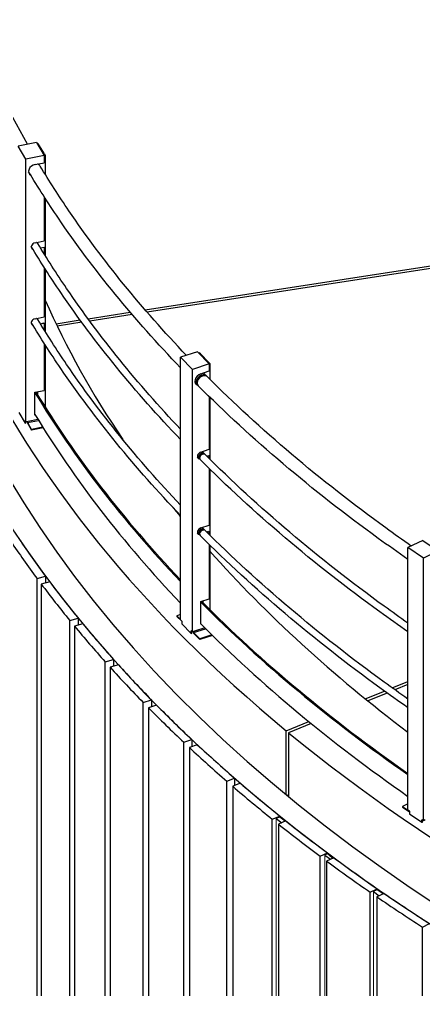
# Model space of a CAD drawing. Header units: millimetres. Extents: x 0 to 89100, y 0 to 63000.
# Drawn here: x 62527 to 63666, y 54623 to 57363 of the extents above; entities that cross this region are included whole.
import ezdxf

# ---------------------------------------------------------------- set-up
doc = ezdxf.new("R2010")
doc.units = ezdxf.units.MM
doc.header["$LTSCALE"] = 150
doc.layers.add('Visible', color=7, linetype='Continuous', lineweight=25)
doc.layers.add('Visible Narrow', color=7, linetype='Continuous', lineweight=18)

msp = doc.modelspace()

# ---------------------------------------------------------------- linework, layer by layer
at = {"layer": 'Visible'}
for p, q in [((62881.17, 56542.5), (67975.12, 57330.53)), ((67978.23, 57323.84), (62886.64, 56536.17)), ((62574.87, 57015.27), (62523.07, 57005.03)), ((62574.87, 57015.27), (62596.74, 56978.4)), ((62577.06, 57011.58), (62579.63, 57012.08)), ((62577.79, 57010.35), (62578.23, 57010.43)), ((62578.23, 57009.6), (62578.23, 57010.43)), ((62579.69, 57007.98), (62578.23, 57010.43)), ((62581.82, 57008.4), (62579.63, 57012.08)), ((62579.69, 57007.98), (62594.76, 56982.58)), ((62596.88, 56983), (62581.82, 57008.4)), ((62544.94, 56968.16), (62523.07, 57005.03)), ((62594.76, 56982.58), (62596.21, 56980.12)), ((62595.77, 56980.03), (62596.21, 56980.12)), ((62596.88, 56983), (62599.07, 56979.31)), ((62596.74, 56978.4), (62544.94, 56968.16)), ((62544.94, 56226.57), (62544.94, 56968.16)), ((62570.84, 56953.07), (62596.74, 56958.19)), ((62596.5, 56978.8), (62599.07, 56979.31)), ((62596.74, 56978.4), (62596.74, 56958.19)), ((62599.07, 56979.31), (62599.07, 56925.81)), ((62556.24, 56925.14), (62557.21, 56924.84)), ((62596.74, 56861.53), (62596.74, 56737.12)), ((62599.07, 56857.91), (62599.07, 56696.25)), ((62570.84, 56732), (62596.74, 56737.12)), ((62561.39, 56717.06), (62561.75, 56716.94)), ((62561.75, 56716.94), (62562.02, 56716.48)), ((62585.7, 56717.94), (62596.01, 56719.98)), ((62596.74, 56718.75), (62586.45, 56716.72)), ((62596.01, 56719.98), (62596.74, 56718.75)), ((62596.74, 56718.75), (62596.74, 56700)), ((62596.74, 56662.09), (62596.74, 56522.79)), ((62599.07, 56658.44), (62599.07, 56481.92)), ((62570.84, 56517.67), (62596.74, 56522.79)), ((62629.81, 56503.61), (62697.63, 56514.1)), ((62720.07, 56517.57), (62839.07, 56535.98)), ((62844.47, 56529.65), (62724.8, 56511.13)), ((62561.42, 56502.7), (62562.15, 56502.48)), ((62585.7, 56503.61), (62596.01, 56505.65)), ((62596.74, 56504.42), (62586.45, 56502.39)), ((62596.01, 56505.65), (62596.74, 56504.42)), ((62596.74, 56504.42), (62596.74, 56485.67)), ((62702.33, 56507.66), (62633.02, 56496.94)), ((62596.74, 56447.76), (62596.74, 56315.2)), ((62599.07, 56444.1), (62599.07, 56268.43)), ((63028.82, 56424.17), (62981.19, 56408.58)), ((63014.49, 56374.68), (62981.19, 56408.58)), ((62981.19, 55666.99), (62981.19, 56408.58)), ((63028.82, 56424.17), (63062.12, 56390.27)), ((63032.03, 56420.9), (63033.93, 56421.52)), ((63037.26, 56418.13), (63033.93, 56421.52)), ((63060.2, 56394.78), (63037.26, 56418.13)), ((63062.12, 56390.27), (63014.49, 56374.68)), ((63060.2, 56394.78), (63063.53, 56391.39)), ((63061.63, 56390.77), (63063.53, 56391.39)), ((63062.12, 56390.27), (63062.12, 56370.07)), ((63063.53, 56391.39), (63063.53, 56346.85)), ((63014.49, 55633.1), (63014.49, 56374.68)), ((63038.31, 56362.27), (63062.12, 56370.07)), ((63045.28, 56357.19), (63045.77, 56357.19)), ((63024.84, 56332.52), (63025.56, 56332.37)), ((63027.56, 56339.5), (63027.55, 56339.01)), ((62570.48, 56310.01), (62596.74, 56315.2)), ((62570.48, 56245.71), (62570.48, 56310.01)), ((62577.06, 56304.13), (62577.06, 56311.31)), ((62577.78, 56311.45), (62577.78, 56302.93)), ((63062.12, 56297.36), (63062.12, 56149)), ((63063.53, 56295.98), (63063.53, 56121.2)), ((62525.26, 56252.41), (62542.75, 56222.91)), ((62570.48, 56247.08), (62570.54, 56247.09)), ((62571.28, 56245.87), (62570.48, 56245.71)), ((62544.94, 56226.57), (62542.75, 56230.26)), ((62542.75, 56222.91), (62542.75, 56230.26)), ((62542.75, 56222.91), (62544.88, 56223.33)), ((62544.88, 56223.33), (62544.88, 56226.67)), ((62551.33, 56227.84), (62544.94, 56226.57)), ((62548.67, 56227.31), (62548.67, 56223.63)), ((62548.67, 56223.63), (62550.86, 56219.94)), ((62549.4, 56224.23), (62580.68, 56230.42)), ((62549.4, 56227.46), (62549.4, 56224.23)), ((62549.4, 56224.23), (62550.86, 56221.78)), ((62560.82, 56204.98), (62550.86, 56221.78)), ((62550.86, 56219.94), (62560.82, 56203.14)), ((62578.92, 56233.29), (62551.33, 56227.84)), ((62592.54, 56211.25), (62560.82, 56204.98)), ((62593.56, 56209.62), (62560.82, 56203.14)), ((62560.82, 56204.98), (62560.82, 56203.14)), ((63038.31, 56141.2), (63062.12, 56149)), ((63043.85, 56136.32), (63044.75, 56136.21)), ((63054.92, 56129.76), (63061.01, 56131.76)), ((63062.12, 56130.63), (63056.05, 56128.64)), ((63061.01, 56131.76), (63062.12, 56130.63)), ((63062.12, 56130.63), (63062.12, 56122.6)), ((63034.1, 56126.59), (63034.2, 56125.69)), ((63062.12, 56094.26), (63062.12, 55934.67)), ((63063.53, 56092.87), (63063.53, 55906.87)), ((63034.1, 55912.26), (63034.2, 55911.36)), ((63038.31, 55926.87), (63062.12, 55934.67)), ((63043.85, 55921.99), (63044.75, 55921.88)), ((63054.92, 55915.43), (63061.01, 55917.43)), ((63062.12, 55916.3), (63056.05, 55914.31)), ((63061.01, 55917.43), (63062.12, 55916.3)), ((63062.12, 55916.3), (63062.12, 55908.27)), ((63664.29, 55891.75), (63622.48, 55871.34)), ((63664.29, 55891.75), (63707.87, 55861.99)), ((63062.12, 55879.93), (63062.12, 55727.07)), ((63063.53, 55878.54), (63063.53, 55695.94)), ((63666.07, 55841.58), (63622.48, 55871.34)), ((63622.48, 55129.75), (63622.48, 55871.34)), ((63707.87, 55861.99), (63666.07, 55841.58)), ((63666.07, 55100), (63666.07, 55841.58)), ((62576.25, 55784.34), (62600.36, 55790.34)), ((62576.25, 52192.78), (62576.25, 55784.34)), ((62612.22, 55774.43), (62588.11, 55768.43)), ((62600.36, 55790.34), (62600.36, 55771.48)), ((62588.11, 55768.43), (62588.11, 52176.87)), ((63037.98, 55719.17), (63062.12, 55727.07)), ((63042.85, 55716.54), (63042.85, 55720.76)), ((63043.96, 55721.13), (63043.96, 55715.43)), ((63037.98, 55654.87), (63037.98, 55719.17)), ((62668.73, 55665.5), (62692.45, 55671.99)), ((62668.73, 52073.94), (62668.73, 55665.5)), ((62692.45, 55671.99), (62692.45, 55652.82)), ((62981.19, 55682.39), (62970.87, 55679.01)), ((62970.87, 55679.01), (62981.19, 55668.5)), ((62970.87, 55679.01), (62970.87, 55677.17)), ((62970.87, 55677.17), (62984.52, 55663.28)), ((62984.52, 55663.6), (62981.19, 55666.99)), ((62705.31, 55656.34), (62681.59, 55649.85)), ((62681.59, 55649.85), (62681.59, 52058.29)), ((62984.52, 55663.6), (62984.52, 55656.26)), ((62984.52, 55656.26), (63011.16, 55629.14)), ((63017.86, 55631.18), (63051.6, 55642.23)), ((63049.32, 55644.5), (63020.37, 55635.02)), ((63038.71, 55655.11), (63037.98, 55654.87)), ((63014.49, 55633.1), (63011.16, 55636.49)), ((63011.16, 55629.14), (63011.16, 55636.49)), ((63011.16, 55629.14), (63013.12, 55629.78)), ((63013.12, 55629.78), (63013.12, 55634.49)), ((63020.37, 55635.02), (63014.49, 55633.1)), ((63016.75, 55633.84), (63016.75, 55630.47)), ((63016.75, 55630.47), (63020.08, 55627.08)), ((63017.86, 55634.2), (63017.86, 55631.18)), ((63017.86, 55631.18), (63020.08, 55628.92)), ((63035.25, 55613.47), (63020.08, 55628.92)), ((63020.08, 55627.08), (63035.25, 55611.64)), ((63069.38, 55624.65), (63035.25, 55613.47)), ((63070.79, 55623.27), (63035.25, 55611.64)), ((63035.25, 55613.47), (63035.25, 55611.64)), ((62768.63, 55548.67), (62791.92, 55555.66)), ((62791.92, 55555.66), (62791.92, 55536.14)), ((62768.63, 51957.11), (62768.63, 55548.67)), ((62805.76, 55540.29), (62782.46, 55533.3)), ((62782.46, 55533.3), (62782.46, 51941.74)), ((63578.06, 55475.14), (63622.48, 55493.09)), ((63622.48, 55484.64), (63585.61, 55469.73)), ((63502.13, 55444.44), (63555.94, 55466.19)), ((63563.47, 55460.78), (63509.09, 55438.8)), ((62875.81, 55434.02), (62898.65, 55441.49)), ((62875.81, 51842.45), (62875.81, 55434.02)), ((62913.44, 55426.42), (62890.6, 55418.95)), ((62890.6, 55418.95), (62890.6, 51827.38)), ((62898.65, 55441.49), (62898.65, 55421.58)), ((63279.01, 55354.24), (63342.87, 55380.06)), ((63349.81, 55374.4), (63285.89, 55348.57)), ((63279.01, 55173.59), (63279.01, 55354.24)), ((63285.89, 55348.57), (63285.89, 55167.92)), ((62990.13, 55321.69), (63012.48, 55329.63)), ((62990.13, 51730.12), (62990.13, 55321.69)), ((63028.21, 55314.88), (63005.85, 55306.94)), ((63012.48, 55329.63), (63012.48, 55309.29)), ((63005.85, 55306.94), (63005.85, 51715.37)), ((63111.44, 55211.82), (63133.28, 55220.23)), ((63111.44, 51620.26), (63111.44, 55211.82)), ((63149.92, 55205.82), (63128.08, 55197.41)), ((63133.28, 55220.23), (63133.28, 55199.41)), ((63128.08, 55197.41), (63128.08, 51605.85)), ((63285.89, 55173.31), (63281.5, 55171.54)), ((63622.48, 55148.06), (63606.72, 55140.37)), ((63606.72, 55140.37), (63626.58, 55126.81)), ((63606.72, 55140.37), (63606.72, 55138.53)), ((63606.72, 55138.53), (63626.58, 55124.97)), ((63626.84, 55126.78), (63622.48, 55129.75)), ((63626.58, 55126.81), (63626.84, 55126.63)), ((63626.58, 55124.97), (63626.84, 55124.79)), ((63626.84, 55126.78), (63626.84, 55119.43)), ((63626.84, 55119.43), (63661.71, 55095.62)), ((63239.57, 55104.58), (63260.87, 55113.44)), ((63239.57, 51513.01), (63239.57, 55104.58)), ((63250.87, 55106.21), (63266.52, 55094.44)), ((63278.41, 55099.39), (63257.11, 55090.53)), ((63257.11, 55090.53), (63257.11, 51498.96)), ((63260.87, 55113.44), (63260.87, 55110.38)), ((63666.07, 55100), (63661.71, 55102.97)), ((63661.71, 55095.62), (63661.71, 55102.97)), ((63661.71, 55095.62), (63663.43, 55096.46)), ((63663.43, 55096.46), (63663.43, 55101.8)), ((63671.22, 55102.51), (63666.07, 55100)), ((63374.37, 55000.09), (63395.1, 55009.39)), ((63395.1, 55009.39), (63395.1, 55006.33)), ((63374.37, 51408.52), (63374.37, 55000.09)), ((63387.91, 55003.1), (63403.62, 54991.28)), ((63413.51, 54995.71), (63392.78, 54986.41)), ((63392.78, 54986.41), (63392.78, 51394.85)), ((63515.65, 54898.49), (63535.78, 54908.22)), ((63515.65, 51306.93), (63515.65, 54898.49)), ((63524.99, 54899.95), (63540.79, 54888.06)), ((63535.78, 54908.22), (63535.78, 54905.16)), ((63555.04, 54894.94), (63534.91, 54885.21)), ((63534.91, 54885.21), (63534.91, 51293.65)), ((63663.23, 54799.93), (63682.73, 54810.07)), ((63663.23, 51208.36), (63663.23, 54799.93))]:
    msp.add_line(p, q, dxfattribs=at)
for centre, major_axis, ratio, start_param, end_param in [((68289.52, 57408.04), (-5872.5, 0), 0.5773503, 5.9620501, 6.3245528), ((68289.52, 57194.93), (-6187.5, 0), 0.5773503, 6.0962024, 9.6168762), ((68289.52, 57194.93), (-6112.5, 0), 0.5773503, 0, 1.3652724), ((62570.84, 56937.15), (-16.77, -9.95), 0.7724594, 4.2827621, 6.6812313), ((62568.21, 56938.92), (16.77, 9.95), 0.7724594, 0.0432682, 0.5983694), ((62570.11, 56938.38), (-16.77, -9.95), 0.7724594, 0.0474485, 0.3961622), ((62570.84, 56722.82), (-9.68, -5.74), 0.7724594, 4.2827621, 6.7652991), ((62570.11, 56724.05), (-9.68, -5.74), 0.7724594, 0.0823062, 0.4795725), ((62567.48, 56725.81), (9.68, 5.74), 0.7724594, 3.7141826, 3.838282), ((62568.21, 56724.59), (9.68, 5.74), 0.7724594, 0.2620085, 0.4197372), ((68289.52, 57408.04), (-5872.5, 0), 0.5773503, 0.2496509, 0.3716634), ((62570.84, 56508.49), (-9.68, -5.74), 0.7724594, 4.2827621, 6.7652991), ((62568.21, 56510.26), (9.68, 5.74), 0.7724594, 0.2620085, 0.4197372), ((62570.11, 56509.72), (-9.68, -5.74), 0.7724594, 0.0823062, 0.4795725), ((62567.48, 56511.48), (9.68, 5.74), 0.7724594, 3.7591633, 3.838282), ((68289.52, 57375.58), (-6112.5, 0), 0.5773503, 0.262781, 0.6098836), ((63038.31, 56346.35), (-13.91, -13.67), 0.7102069, 4.1031922, 6.7017762), ((63040.88, 56343.87), (-12.83, -12.79), 0.7076152, 2.9969987, 6.4291959), ((63043.5, 56341.25), (-12.81, -12.8), 0.7072618, 3.1415927, 6.2831853), ((63040.88, 56343.87), (11.1, 11.07), 0.7076152, 0.3413011, 2.8038208), ((63040.88, 56343.87), (-10.88, -10.86), 0.7074386, 3.7611618, 5.6636162), ((63035.15, 56347.8), (13.91, 13.67), 0.7102069, 6.1860279, 6.6780656), ((63034.04, 56348.93), (13.91, 13.67), 0.7102069, 6.1814946, 6.2259666), ((63037.2, 56347.48), (-13.91, -13.67), 0.7102069, 0.0572188, 0.3934356), ((63034.04, 56348.93), (13.91, 13.67), 0.7102069, 3.5795935, 3.6750069), ((68289.52, 57458.25), (-6055.87, 0), 0.5773503, 0.3351002, 0.5021337), ((68289.52, 57458.25), (-6052.12, 0), 0.5773503, 0.3346754, 0.5010041), ((68289.52, 57408.04), (-6022.5, 0), 0.5773503, 0.3336165, 0.340794), ((68289.52, 57397.02), (-6055.87, 0), 0.5773503, 0.3351002, 0.5021337), ((63038.31, 56132.02), (-8.03, -7.88), 0.7102069, 4.1031922, 6.7619427), ((63040.88, 56129.54), (-7.14, -7.12), 0.7076152, 2.8793006, 6.546894), ((63040.88, 56129.54), (5.74, 5.72), 0.7076152, 0.2505041, 2.8934496), ((63043.5, 56126.92), (-7.14, -7.13), 0.7072618, 3.1415927, 6.2831853), ((63040.88, 56129.54), (-5.57, -5.56), 0.7074386, 3.647256, 5.777522), ((63035.15, 56133.47), (8.03, 7.88), 0.7102069, 0.0824386, 0.207696), ((63034.04, 56134.6), (8.03, 7.88), 0.7102069, 3.6328543, 3.8170663), ((63037.2, 56133.15), (-8.03, -7.88), 0.7102069, 0.0992881, 0.4764945), ((63035.15, 56133.47), (-8.03, -7.88), 0.7102069, 0.6010651, 0.6769904), ((68289.52, 57408.04), (5872.5, 0), 0.5773503, 3.5748352, 3.58352), ((63038.31, 55917.69), (-8.03, -7.88), 0.7102069, 4.1031922, 6.7619427), ((63040.88, 55915.21), (-7.14, -7.12), 0.7076152, 2.8793006, 6.546894), ((63040.88, 55915.21), (5.74, 5.72), 0.7076152, 0.2505041, 2.8934496), ((63040.88, 55915.21), (5.57, 5.56), 0.7074386, 0.5056633, 2.6359293), ((63043.5, 55912.59), (-7.14, -7.13), 0.7072618, 3.1415927, 6.2831853), ((63035.15, 55919.14), (8.03, 7.88), 0.7102069, 0.0824386, 0.207696), ((68289.52, 57194.93), (-6213.75, 0), 0.5773503, 0.3726127, 0.4041037), ((68289.52, 57194.93), (-6187.5, 0), 0.5773503, 0.3726229, 0.4040934), ((63034.04, 55920.27), (8.03, 7.88), 0.7102069, 3.6328543, 3.8170663), ((63037.2, 55918.82), (-8.03, -7.88), 0.7102069, 0.0992881, 0.4764945), ((63035.15, 55919.14), (-8.03, -7.88), 0.7102069, 0.6010651, 0.6769904), ((68289.52, 57408.04), (5872.5, 0), 0.5773503, 3.6152448, 3.7938317), ((68289.52, 57194.93), (6187.5, 0), 0.5773503, 3.5505346, 3.5820051), ((68289.52, 57194.93), (-6213.75, 0), 0.5773503, 0.4089317, 0.4404226), ((68289.52, 57458.25), (6052.12, 0), 0.5773503, 3.6623615, 3.8317599), ((68289.52, 57458.25), (6055.87, 0), 0.5773503, 3.6628769, 3.8325095), ((68289.52, 57194.93), (-6213.75, 0), 0.5773503, 0.4452507, 0.4767416), ((68289.52, 57194.93), (6187.5, 0), 0.5773503, 3.5868535, 3.618324), ((68289.52, 57397.02), (6055.87, 0), 0.5773503, 3.6628769, 3.8325095), ((68289.52, 57194.93), (-6213.75, 0), 0.5773503, 0.4815696, 0.5130606), ((68289.52, 57194.93), (6187.5, 0), 0.5773503, 3.6231725, 3.654643), ((68289.52, 57194.93), (-6213.75, 0), 0.5773503, 0.5178886, 0.5493796), ((68289.52, 57194.93), (6187.5, 0), 0.5773503, 3.6594915, 3.690962), ((68289.52, 57375.58), (6112.5, 0), 0.5773503, 3.7534395, 4.1005421), ((68289.52, 57194.93), (6187.5, 0), 0.5773503, 3.6958105, 3.727281), ((68289.52, 57194.93), (-6213.75, 0), 0.5773503, 0.5542076, 0.5856986), ((68289.52, 57194.93), (6187.5, 0), 0.5773503, 3.7321295, 3.7636), ((68289.52, 57194.93), (-6213.75, 0), 0.5773503, 0.5905266, 0.6220176), ((68289.52, 57194.93), (-6213.75, 0), 0.5773503, 0.6268456, 0.6583366), ((68289.52, 57194.93), (6187.5, 0), 0.5773503, 3.7684485, 3.799919), ((68289.52, 57194.93), (-6213.75, 0), 0.5773503, 0.6631646, 0.6946556), ((68289.52, 57194.93), (6187.5, 0), 0.5773503, 3.8047675, 3.836238), ((68289.52, 57194.93), (-6213.75, 0), 0.5773503, 0.6994836, 0.7309746), ((68289.52, 57194.93), (6187.5, 0), 0.5773503, 3.8410865, 3.872557)]:
    msp.add_ellipse(centre, major_axis=major_axis, ratio=ratio, start_param=start_param, end_param=end_param, dxfattribs=at)
for points, knots in [([(62549.18, 57010.19), (62492.45, 57110.32), (62443.64, 57211.89), (62368.84, 57400.46), (62340.43, 57487.16), (62317.78, 57574.33)], [4.54707215, 4.54707215, 4.54707215, 4.54707215, 4.63808557, 4.63808557, 4.71435468, 4.71435468, 4.71435468, 4.71435468]), ([(62981.19, 56378.94), (62850.27, 56515.12), (62734.98, 56656.41), (62606.89, 56844.99), (62578.89, 56888.74), (62552.41, 56932.81)], [4.35651699, 4.35651699, 4.35651699, 4.35651699, 4.48947876, 4.48947876, 4.52922874, 4.52922874, 4.52922874, 4.52922874]), ([(62997.77, 56414.01), (62872.1, 56545.74), (62761.32, 56682.11), (62637.88, 56863.84), (62610.84, 56906.04), (62585.23, 56948.52)], [4.35978797, 4.35978797, 4.35978797, 4.35978797, 4.48947876, 4.48947876, 4.52832912, 4.52832912, 4.52832912, 4.52832912]), ([(62981.19, 56176.2), (62852.95, 56310.22), (62739.89, 56449.13), (62613.95, 56634.55), (62586.34, 56677.67), (62560.2, 56721.08)], [4.35848332, 4.35848332, 4.35848332, 4.35848332, 4.48947876, 4.48947876, 4.52876856, 4.52876856, 4.52876856, 4.52876856]), ([(62981.19, 56205.48), (62859.67, 56333.99), (62752.22, 56466.89), (62631.16, 56645.12), (62604.03, 56687.45), (62578.35, 56730.06)], [4.36349732, 4.36349732, 4.36349732, 4.36349732, 4.48947876, 4.48947876, 4.5283351, 4.5283351, 4.5283351, 4.5283351]), ([(62981.19, 55991.15), (62859.67, 56119.66), (62752.22, 56252.56), (62631.16, 56430.79), (62604.03, 56473.12), (62578.35, 56515.73)], [4.36349732, 4.36349732, 4.36349732, 4.36349732, 4.48947876, 4.48947876, 4.5283351, 4.5283351, 4.5283351, 4.5283351]), ([(62981.19, 55961.87), (62852.95, 56095.89), (62739.89, 56234.8), (62613.95, 56420.22), (62586.34, 56463.34), (62560.2, 56506.75)], [4.35848332, 4.35848332, 4.35848332, 4.35848332, 4.48947876, 4.48947876, 4.52876856, 4.52876856, 4.52876856, 4.52876856]), ([(63631.55, 55875.77), (63607.43, 55892.62), (63583.58, 55909.61), (63374, 56061.77), (63205.48, 56204.75), (63056.31, 56354.05)], [4.91647025, 4.91647025, 4.91647025, 4.91647025, 4.9352992, 4.9352992, 5.08390601, 5.08390601, 5.08390601, 5.08390601]), ([(63622.48, 55837.94), (63594.19, 55857.58), (63566.27, 55877.41), (63351.3, 56033.48), (63181.32, 56177.68), (63030.69, 56328.45)], [4.91346103, 4.91346103, 4.91346103, 4.91346103, 4.9352992, 4.9352992, 5.08390601, 5.08390601, 5.08390601, 5.08390601]), ([(63046.73, 56135.65), (63046.6, 56135.71), (63046.46, 56135.76), (63045.82, 56136.01), (63045.28, 56136.14), (63044.75, 56136.21)], [4.0072099, 4.0072099, 4.0072099, 4.0072099, 4.05980586, 4.05980586, 4.2620712, 4.2620712, 4.2620712, 4.2620712]), ([(63622.48, 55657.99), (63599.84, 55673.84), (63577.45, 55689.81), (63368.97, 55841.17), (63200.13, 55984.42), (63050.64, 56134.05)], [4.91763369, 4.91763369, 4.91763369, 4.91763369, 4.9352992, 4.9352992, 5.08390601, 5.08390601, 5.08390601, 5.08390601]), ([(63034.2, 56125.69), (63034.27, 56125.15), (63034.4, 56124.62), (63034.65, 56123.97), (63034.71, 56123.83), (63034.77, 56123.7)], [0.10915186, 0.10915186, 0.10915186, 0.10915186, 0.3114172, 0.3114172, 0.3649129, 0.3649129, 0.3649129, 0.3649129]), ([(63622.48, 55633.38), (63595.8, 55651.95), (63569.45, 55670.68), (63356.32, 55825.42), (63186.67, 55969.35), (63036.36, 56119.79)], [4.91464149, 4.91464149, 4.91464149, 4.91464149, 4.9352992, 4.9352992, 5.08390601, 5.08390601, 5.08390601, 5.08390601]), ([(63034.77, 55909.37), (63034.71, 55909.5), (63034.65, 55909.64), (63034.4, 55910.29), (63034.27, 55910.82), (63034.2, 55911.36)], [1.20588342, 1.20588342, 1.20588342, 1.20588342, 1.25937913, 1.25937913, 1.46164447, 1.46164447, 1.46164447, 1.46164447]), ([(63044.75, 55921.88), (63045.28, 55921.81), (63045.82, 55921.68), (63046.46, 55921.43), (63046.6, 55921.38), (63046.73, 55921.32)], [3.59191043, 3.59191043, 3.59191043, 3.59191043, 3.79417577, 3.79417577, 3.84677174, 3.84677174, 3.84677174, 3.84677174]), ([(63622.48, 55443.66), (63599.84, 55459.51), (63577.45, 55475.48), (63368.97, 55626.84), (63200.13, 55770.09), (63050.64, 55919.72)], [4.91763369, 4.91763369, 4.91763369, 4.91763369, 4.9352992, 4.9352992, 5.08390601, 5.08390601, 5.08390601, 5.08390601]), ([(63622.48, 55419.05), (63595.8, 55437.62), (63569.45, 55456.35), (63356.32, 55611.09), (63186.67, 55755.02), (63036.36, 55905.46)], [4.91464149, 4.91464149, 4.91464149, 4.91464149, 4.9352992, 4.9352992, 5.08390601, 5.08390601, 5.08390601, 5.08390601]), ([(62075.77, 54755.39), (61949.51, 54578.44), (61845.66, 54395.89), (61591.94, 53806.71), (61530.17, 53386.48), (61637.48, 52558.4), (61805.33, 52150.93), (62352.93, 51385.33), (62734.35, 51027.61), (63672.57, 50399.08), (64229.89, 50128.67), (65463.03, 49703.22), (66138.63, 49548.25), (67277.11, 49402.75), (67724.62, 49372.23), (68172.91, 49367.73)], [3.5362149, 3.5362149, 3.5362149, 3.5362149, 3.6833053, 3.6833053, 4.0016656, 4.0016656, 4.3186134, 4.3186134, 4.6383092, 4.6383092, 4.9591467, 4.9591467, 5.2799455, 5.2799455, 5.4804087, 5.4804087, 5.4804087, 5.4804087])]:
    msp.add_open_spline(points, degree=3, knots=knots, dxfattribs=at)
for points in [[(63048.38, 56356.93), (63047.53, 56357.11), (63046.65, 56357.19), (63045.77, 56357.19)], [(63053.7, 56356.66), (63051.79, 56358.58), (63049.88, 56360.51), (63047.97, 56362.43)], [(63028.05, 56331.08), (63025.95, 56333.19), (63023.86, 56335.3), (63021.77, 56337.4)], [(63027.55, 56339.01), (63027.55, 56338.12), (63027.63, 56337.23), (63027.81, 56336.37)], [(63048.02, 56136.67), (63046.58, 56138.11), (63045.14, 56139.56), (63043.7, 56141.01)], [(63033.74, 56122.42), (63032.03, 56124.13), (63030.32, 56125.85), (63028.62, 56127.56)], [(63033.74, 55908.09), (63032.03, 55909.8), (63030.32, 55911.52), (63028.62, 55913.23)], [(63048.02, 55922.34), (63046.58, 55923.78), (63045.14, 55925.23), (63043.7, 55926.68)]]:
    msp.add_open_spline(points, degree=3, dxfattribs=at)
at = {"layer": 'Visible Narrow'}
for p, q in [((62581.71, 57008.38), (62579.8, 57008)), ((62594.86, 56982.6), (62596.78, 56982.98)), ((62562.58, 56501.76), (62562.18, 56502.44)), ((63037.16, 56418.1), (63035.46, 56417.54)), ((63058.4, 56394.19), (63060.1, 56394.75)), ((63026.1, 56331.81), (63025.59, 56332.34)), ((62550.86, 56221.68), (62550.86, 56220.03)), ((63020.08, 55628.83), (63020.08, 55627.17)), ((63626.58, 55125.07), (63626.58, 55126.72)), ((63260.87, 55110.38), (63250.87, 55106.21)), ((63250.87, 55106.21), (63250.87, 51517.71)), ((63395.1, 55006.33), (63387.91, 55003.1)), ((63387.91, 55003.1), (63387.91, 51414.6)), ((63535.78, 54905.16), (63524.99, 54899.95)), ((63524.99, 54899.95), (63524.99, 51311.45))]:
    msp.add_line(p, q, dxfattribs=at)
for centre, major_axis, ratio, start_param, end_param in [((63041.25, 56343.5), (-11.19, -11.17), 0.7074386, 3.8562845, 5.5684934), ((63041.54, 56128.88), (-6.03, -6.01), 0.7074386, 3.7537693, 5.6710087), ((63041.54, 55914.55), (6.03, 6.01), 0.7074386, 0.6121766, 2.529416), ((68289.52, 57191.87), (-6187.5, 0), 0.5773503, 0.6220074, 0.6261605), ((68289.52, 57191.87), (-6187.5, 0), 0.5773503, 0.6583263, 0.6624981), ((68289.52, 57191.87), (-6187.5, 0), 0.5773503, 0.6946453, 0.6988367)]:
    msp.add_ellipse(centre, major_axis=major_axis, ratio=ratio, start_param=start_param, end_param=end_param, dxfattribs=at)
msp.add_open_spline([(62584.63, 56949.41), (62584.85, 56949.12), (62585.05, 56948.82), (62585.23, 56948.52)], degree=3, dxfattribs=at)
for points, knots in [([(62576.4, 56732.06), (62576.42, 56732.06), (62576.43, 56732.05), (62576.86, 56731.76), (62577.27, 56731.41), (62577.91, 56730.72), (62578.15, 56730.39), (62578.35, 56730.06)], [2.97989042, 2.97989042, 2.97989042, 2.97989042, 2.98786725, 2.98786725, 3.23685467, 3.23685467, 3.42988728, 3.42988728, 3.42988728, 3.42988728]), ([(62576.4, 56517.73), (62576.42, 56517.73), (62576.43, 56517.72), (62576.86, 56517.43), (62577.27, 56517.08), (62577.91, 56516.39), (62578.15, 56516.06), (62578.35, 56515.73)], [2.97989042, 2.97989042, 2.97989042, 2.97989042, 2.98786725, 2.98786725, 3.23685467, 3.23685467, 3.42988728, 3.42988728, 3.42988728, 3.42988728]), ([(63042.69, 56141.8), (63042.7, 56141.79), (63042.71, 56141.78), (63043.06, 56141.57), (63043.4, 56141.31), (63043.7, 56141.01)], [2.97989042, 2.97989042, 2.97989042, 2.97989042, 2.98786725, 2.98786725, 3.20694776, 3.20694776, 3.20694776, 3.20694776]), ([(63042.69, 55927.47), (63042.7, 55927.46), (63042.71, 55927.45), (63043.06, 55927.24), (63043.4, 55926.98), (63043.7, 55926.68)], [2.97989042, 2.97989042, 2.97989042, 2.97989042, 2.98786725, 2.98786725, 3.20694776, 3.20694776, 3.20694776, 3.20694776])]:
    msp.add_open_spline(points, degree=3, knots=knots, dxfattribs=at)

doc.saveas('drawing.dxf')
